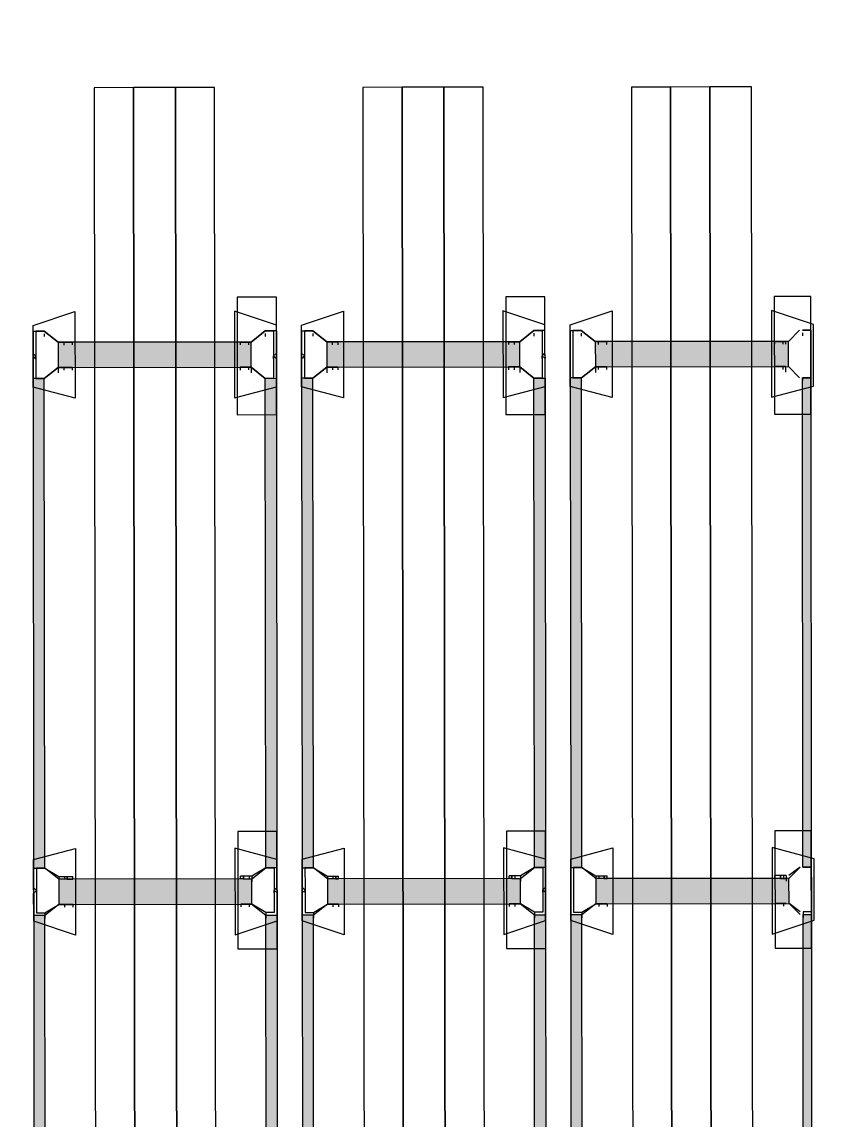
# Model space of a CAD drawing. Header units: feet. Extents: x -99009 to 3252343, y -11094690 to 9035152.
# Drawn here: x 2520094 to 2521591, y -1945439 to -1943391 of the extents above; entities that cross this region are included whole.
import ezdxf

# ---------------------------------------------------------------- set-up
doc = ezdxf.new("R2010")
doc.units = ezdxf.units.FT
doc.layers.add('1', color=1, linetype='Continuous')

# ---------------------------------------------------------------- blocks, each defined once
blk = doc.blocks.new('RM Stand 1')
at = {"transparency": 33554687}
for color, points in [(256, [(733127.3, -1126007.9), (734040.4, -1125992.3), (733127.3, -1125992.3)]), (256, [(733127.3, -1126007.9), (734040.4, -1126007.9), (734040.4, -1125992.3)]), (256, [(734129, -1126007.9), (735036.9, -1125992.3), (734129, -1125992.3)]), (256, [(734129, -1126007.9), (735036.9, -1126007.9), (735036.9, -1125992.3)]), (1, [(733106.4, -1126394), (733059.5, -1126034), (733059.5, -1126394)]), (1, [(733106.4, -1126394), (733106.4, -1126034), (733059.5, -1126034)]), (1, [(734108.2, -1126394), (734061.2, -1126034), (734061.2, -1126394)]), (1, [(734108.2, -1126394), (734108.2, -1126034), (734061.2, -1126034)]), (1, [(734108.2, -1126394), (734061.2, -1126034), (734061.2, -1126394)]), (1, [(734108.2, -1126394), (734108.2, -1126034), (734061.2, -1126034)]), (256, [(733127.3, -1126441), (734040.4, -1126420.1), (733127.3, -1126420.1)]), (256, [(733127.3, -1126441), (734040.4, -1126441), (734040.4, -1126420.1)]), (256, [(734129, -1126441), (735036.9, -1126420.1), (734129, -1126420.1)]), (256, [(734129, -1126441), (735036.9, -1126441), (735036.9, -1126420.1)]), (256, [(733127.3, -1126508.8), (734040.4, -1126487.9), (733127.3, -1126487.9)]), (256, [(733127.3, -1126508.8), (734040.4, -1126508.8), (734040.4, -1126487.9)]), (256, [(734129, -1126508.8), (735036.9, -1126487.9), (734129, -1126487.9)]), (256, [(734129, -1126508.8), (735036.9, -1126508.8), (735036.9, -1126487.9)]), (1, [(733106.4, -1126894.9), (733059.5, -1126534.9), (733059.5, -1126894.9)]), (1, [(733106.4, -1126894.9), (733106.4, -1126534.9), (733059.5, -1126534.9)]), (1, [(734108.2, -1126894.9), (734061.2, -1126534.9), (734061.2, -1126894.9)]), (1, [(734108.2, -1126894.9), (734108.2, -1126534.9), (734061.2, -1126534.9)]), (1, [(734108.2, -1126894.9), (734061.2, -1126534.9), (734061.2, -1126894.9)]), (1, [(734108.2, -1126894.9), (734108.2, -1126534.9), (734061.2, -1126534.9)]), (256, [(733127.3, -1126941.9), (734040.4, -1126921), (733127.3, -1126921)]), (256, [(733127.3, -1126941.9), (734040.4, -1126941.9), (734040.4, -1126921)]), (256, [(734129, -1126941.9), (735036.9, -1126921), (734129, -1126921)]), (256, [(734129, -1126941.9), (735036.9, -1126941.9), (735036.9, -1126921)]), (256, [(733127.3, -1127009.7), (734040.4, -1126988.8), (733127.3, -1126988.8)]), (256, [(733127.3, -1127009.7), (734040.4, -1127009.7), (734040.4, -1126988.8)]), (256, [(734129, -1127009.7), (735036.9, -1126988.8), (734129, -1126988.8)]), (256, [(734129, -1127009.7), (735036.9, -1127009.7), (735036.9, -1126988.8)]), (1, [(733106.4, -1127395.8), (733059.5, -1127035.8), (733059.5, -1127395.8)]), (1, [(733106.4, -1127395.8), (733106.4, -1127035.8), (733059.5, -1127035.8)]), (1, [(734108.2, -1127395.8), (734061.2, -1127035.8), (734061.2, -1127395.8)]), (1, [(734108.2, -1127395.8), (734108.2, -1127035.8), (734061.2, -1127035.8)]), (1, [(734108.2, -1127395.8), (734061.2, -1127035.8), (734061.2, -1127395.8)]), (1, [(734108.2, -1127395.8), (734108.2, -1127035.8), (734061.2, -1127035.8)]), (256, [(733127.3, -1127442.7), (734040.4, -1127421.9), (733127.3, -1127421.9)]), (256, [(733127.3, -1127442.7), (734040.4, -1127442.7), (734040.4, -1127421.9)]), (256, [(734129, -1127442.7), (735036.9, -1127421.9), (734129, -1127421.9)]), (256, [(734129, -1127442.7), (735036.9, -1127442.7), (735036.9, -1127421.9)])]:
    blk.add_hatch(color=color, dxfattribs=at).paths.add_polyline_path(points)
for points in [[(733028.2, -1125987.1), (733002.1, -1126065.3), (733163.8, -1126065.3), (733143, -1125987.1), (733028.2, -1125987.1)], [(734024.7, -1125987.1), (734003.8, -1126065.3), (734165.6, -1126065.3), (734139.5, -1125987.1), (734024.7, -1125987.1)], [(734024.7, -1125987.1), (734003.8, -1126065.3), (734165.6, -1126065.3), (734139.5, -1125987.1), (734024.7, -1125987.1)], [(732976, -1125992.3), (732976, -1126060.1), (733195.1, -1126060.1), (733195.1, -1125992.3), (732976, -1125992.3)], [(733127.3, -1125992.3), (734040.4, -1125992.3), (734040.4, -1126007.9), (733127.3, -1126007.9), (733127.3, -1125992.3), (733038.6, -1125992.3)], [(733038.6, -1126007.9), (733038.6, -1125992.3), (733038.6, -1126007.9)], [(733038.6, -1125992.3), (733080.4, -1125992.3), (733038.6, -1125992.3)], [(733043.8, -1126007.9), (733049, -1126007.9)], [(733080.4, -1125992.3), (733085.6, -1125992.3), (733080.4, -1125992.3)], [(733085.6, -1125992.3), (733090.8, -1125992.3), (733085.6, -1125992.3)], [(733090.8, -1125992.3), (733127.3, -1125992.3), (733090.8, -1125992.3)], [(733127.3, -1125992.3), (733127.3, -1126007.9), (733127.3, -1125992.3)], [(733127.3, -1126007.9), (733132.5, -1126007.9)], [(733972.5, -1125992.3), (733972.5, -1126060.1), (734191.7, -1126060.1), (734191.7, -1125992.3), (733972.5, -1125992.3)], [(733972.5, -1125992.3), (733972.5, -1126060.1), (734191.7, -1126060.1), (734191.7, -1125992.3), (733972.5, -1125992.3)], [(734129, -1125992.3), (735036.9, -1125992.3), (735036.9, -1126007.9), (734129, -1126007.9), (734129, -1125992.3), (734040.4, -1125992.3)], [(734040.4, -1126007.9), (734040.4, -1125992.3), (734040.4, -1126007.9)], [(734040.4, -1125992.3), (734076.9, -1125992.3), (734040.4, -1125992.3)], [(734040.4, -1125992.3), (734129, -1125992.3)], [(734040.4, -1126007.9), (734040.4, -1125992.3), (734040.4, -1126007.9)], [(734040.4, -1125992.3), (734076.9, -1125992.3), (734040.4, -1125992.3)], [(734076.9, -1125992.3), (734082.1, -1125992.3), (734076.9, -1125992.3)], [(734076.9, -1125992.3), (734082.1, -1125992.3), (734076.9, -1125992.3)], [(734082.1, -1125992.3), (734087.3, -1125992.3), (734082.1, -1125992.3)], [(734082.1, -1125992.3), (734087.3, -1125992.3), (734082.1, -1125992.3)], [(734123.8, -1125992.3), (734087.3, -1125992.3), (734129, -1125992.3)], [(734123.8, -1125992.3), (734087.3, -1125992.3), (734129, -1125992.3)], [(734123.8, -1125992.3), (734123.8, -1126007.9)], [(734123.8, -1125992.3), (734123.8, -1126007.9)], [(734123.8, -1126007.9), (734129, -1126007.9)], [(734123.8, -1126007.9), (734129, -1126007.9)], [(734129, -1126007.9), (734129, -1125992.3)], [(734129, -1126007.9), (734129, -1125992.3)], [(734129, -1126007.9), (734134.3, -1126007.9)], [(734129, -1126007.9), (734134.3, -1126007.9)], [(733059.5, -1126034), (733038.6, -1126013.2), (733059.5, -1126034)], [(733127.3, -1126013.2), (733106.4, -1126034), (733127.3, -1126013.2)], [(734061.2, -1126034), (734040.4, -1126013.2), (734056, -1126034)], [(734061.2, -1126034), (734040.4, -1126013.2), (734056, -1126034)], [(734123.8, -1126013.2), (734108.2, -1126034), (734129, -1126013.2)], [(734123.8, -1126013.2), (734108.2, -1126034), (734129, -1126013.2)], [(733106.4, -1126394), (733106.4, -1126034), (733059.5, -1126034), (733059.5, -1126394), (733106.4, -1126394)], [(733059.5, -1126044.5), (733059.5, -1126039.3), (733059.5, -1126044.5)], [(733059.5, -1126039.3), (733064.7, -1126039.3)], [(733059.5, -1126049.7), (733059.5, -1126044.5), (733059.5, -1126049.7)], [(733059.5, -1126044.5), (733064.7, -1126044.5)], [(733106.4, -1126039.3), (733111.7, -1126039.3)], [(733106.4, -1126039.3), (733106.4, -1126044.5), (733106.4, -1126039.3)], [(733106.4, -1126049.7), (733106.4, -1126044.5), (733106.4, -1126049.7)], [(733106.4, -1126044.5), (733111.7, -1126044.5)], [(733106.4, -1126044.5), (733111.7, -1126044.5)], [(733111.7, -1126039.3), (733116.9, -1126039.3)], [(734056, -1126044.5), (734061.2, -1126044.5), (734061.2, -1126039.3)], [(734056, -1126039.3), (734056, -1126044.5)], [(734056, -1126039.3), (734061.2, -1126039.3)], [(734056, -1126044.5), (734061.2, -1126044.5), (734061.2, -1126039.3)], [(734056, -1126039.3), (734056, -1126044.5)], [(734056, -1126039.3), (734061.2, -1126039.3)], [(734056, -1126049.7), (734061.2, -1126049.7), (734061.2, -1126044.5)], [(734056, -1126044.5), (734056, -1126049.7)], [(734056, -1126044.5), (734061.2, -1126044.5)], [(734056, -1126049.7), (734061.2, -1126049.7), (734061.2, -1126044.5)], [(734056, -1126044.5), (734056, -1126049.7)], [(734056, -1126044.5), (734061.2, -1126044.5)], [(734108.2, -1126394), (734108.2, -1126034), (734061.2, -1126034), (734061.2, -1126394), (734108.2, -1126394)], [(734108.2, -1126394), (734108.2, -1126034), (734061.2, -1126034), (734061.2, -1126394), (734108.2, -1126394)], [(734061.2, -1126039.3), (734066.4, -1126039.3)], [(734061.2, -1126039.3), (734066.4, -1126039.3)], [(734108.2, -1126039.3), (734108.2, -1126044.5), (734108.2, -1126039.3)], [(734108.2, -1126039.3), (734108.2, -1126044.5), (734108.2, -1126039.3)], [(734108.2, -1126049.7), (734108.2, -1126044.5), (734108.2, -1126049.7)], [(734108.2, -1126044.5), (734113.4, -1126044.5)], [(734108.2, -1126044.5), (734113.4, -1126044.5)], [(734108.2, -1126049.7), (734108.2, -1126044.5), (734108.2, -1126049.7)], [(734108.2, -1126044.5), (734113.4, -1126044.5)], [(734108.2, -1126044.5), (734113.4, -1126044.5)], [(733059.5, -1126049.7), (733059.5, -1126060.1), (733059.5, -1126049.7)], [(733059.5, -1126060.1), (733064.7, -1126060.1)], [(733106.4, -1126049.7), (733106.4, -1126060.1), (733106.4, -1126049.7)], [(733106.4, -1126060.1), (733111.7, -1126060.1)], [(734061.2, -1126049.7), (734056, -1126049.7), (734056, -1126060.1)], [(734061.2, -1126049.7), (734061.2, -1126060.1), (734056, -1126060.1)], [(734061.2, -1126049.7), (734056, -1126049.7), (734056, -1126060.1)], [(734061.2, -1126049.7), (734061.2, -1126060.1), (734056, -1126060.1)], [(734108.2, -1126049.7), (734108.2, -1126060.1), (734108.2, -1126049.7)], [(734108.2, -1126049.7), (734108.2, -1126060.1), (734108.2, -1126049.7)], [(734108.2, -1126060.1), (734113.4, -1126060.1)], [(734108.2, -1126060.1), (734113.4, -1126060.1)], [(732584.7, -1126180.1), (738584.7, -1126180.1), (738584.7, -1126101.9), (732584.7, -1126101.9), (732584.7, -1126180.1)], [(732584.7, -1126253.2), (738584.7, -1126253.2), (738584.7, -1126180.1), (732584.7, -1126180.1), (732584.7, -1126253.2)], [(732584.7, -1126326.2), (738584.7, -1126326.2), (738584.7, -1126253.2), (732584.7, -1126253.2), (732584.7, -1126326.2)], [(733028.2, -1126441), (733002.1, -1126362.7), (733163.8, -1126362.7), (733143, -1126441), (733028.2, -1126441)], [(733059.5, -1126378.4), (733059.5, -1126373.2), (733059.5, -1126378.4)], [(733059.5, -1126373.2), (733064.7, -1126373.2)], [(733106.4, -1126378.4), (733106.4, -1126373.2), (733106.4, -1126378.4)], [(733106.4, -1126373.2), (733111.7, -1126373.2)], [(734024.7, -1126441), (734003.8, -1126362.7), (734165.6, -1126362.7), (734139.5, -1126441), (734024.7, -1126441)], [(734024.7, -1126441), (734003.8, -1126362.7), (734165.6, -1126362.7), (734139.5, -1126441), (734024.7, -1126441)], [(734061.2, -1126378.4), (734056, -1126378.4), (734056, -1126373.2)], [(734061.2, -1126378.4), (734061.2, -1126373.2), (734056, -1126373.2)], [(734061.2, -1126378.4), (734056, -1126378.4), (734056, -1126373.2)], [(734061.2, -1126378.4), (734061.2, -1126373.2), (734056, -1126373.2)], [(734108.2, -1126378.4), (734108.2, -1126373.2), (734108.2, -1126378.4)], [(734108.2, -1126373.2), (734113.4, -1126373.2)], [(734108.2, -1126378.4), (734108.2, -1126373.2), (734108.2, -1126378.4)], [(734108.2, -1126373.2), (734113.4, -1126373.2)], [(733059.5, -1126394), (733038.6, -1126420.1), (733059.5, -1126394)], [(733059.5, -1126378.4), (733059.5, -1126383.6), (733059.5, -1126388.8), (733059.5, -1126383.6), (733059.5, -1126378.4)], [(733059.5, -1126388.8), (733064.7, -1126388.8)], [(733059.5, -1126388.8), (733059.5, -1126394), (733059.5, -1126388.8)], [(733106.4, -1126378.4), (733106.4, -1126383.6), (733106.4, -1126388.8), (733106.4, -1126383.6), (733106.4, -1126378.4)], [(733106.4, -1126388.8), (733111.7, -1126388.8)], [(733106.4, -1126394), (733106.4, -1126388.8), (733106.4, -1126394)], [(733106.4, -1126388.8), (733111.7, -1126388.8)], [(733127.3, -1126420.1), (733106.4, -1126394), (733127.3, -1126420.1)], [(733106.4, -1126394), (733111.7, -1126394)], [(733111.7, -1126394), (733116.9, -1126394)], [(734061.2, -1126394), (734040.4, -1126420.1), (734056, -1126394)], [(734061.2, -1126394), (734040.4, -1126420.1), (734056, -1126394)], [(734056, -1126378.4), (734061.2, -1126378.4), (734061.2, -1126383.6), (734061.2, -1126388.8)], [(734056, -1126388.8), (734056, -1126383.6), (734056, -1126378.4)], [(734056, -1126378.4), (734061.2, -1126378.4), (734061.2, -1126383.6), (734061.2, -1126388.8)], [(734056, -1126388.8), (734056, -1126383.6), (734056, -1126378.4)], [(734056, -1126388.8), (734061.2, -1126388.8)], [(734056, -1126388.8), (734061.2, -1126388.8), (734061.2, -1126394)], [(734056, -1126394), (734056, -1126388.8)], [(734056, -1126388.8), (734061.2, -1126388.8)], [(734056, -1126388.8), (734061.2, -1126388.8), (734061.2, -1126394)], [(734056, -1126394), (734056, -1126388.8)], [(734056, -1126394), (734061.2, -1126394)], [(734056, -1126394), (734061.2, -1126394)], [(734061.2, -1126394), (734066.4, -1126394)], [(734061.2, -1126394), (734066.4, -1126394)], [(734108.2, -1126378.4), (734108.2, -1126383.6), (734108.2, -1126388.8), (734108.2, -1126383.6), (734108.2, -1126378.4)], [(734108.2, -1126378.4), (734108.2, -1126383.6), (734108.2, -1126388.8), (734108.2, -1126383.6), (734108.2, -1126378.4)], [(734108.2, -1126388.8), (734113.4, -1126388.8)], [(734108.2, -1126394), (734108.2, -1126388.8), (734108.2, -1126394)], [(734108.2, -1126388.8), (734113.4, -1126388.8)], [(734108.2, -1126388.8), (734113.4, -1126388.8)], [(734108.2, -1126394), (734108.2, -1126388.8), (734108.2, -1126394)], [(734108.2, -1126388.8), (734113.4, -1126388.8)], [(734123.8, -1126420.1), (734108.2, -1126394), (734129, -1126420.1)], [(734123.8, -1126420.1), (734108.2, -1126394), (734129, -1126420.1)], [(733038.6, -1126420.1), (733038.6, -1126435.8)], [(733038.6, -1126441), (733038.6, -1126420.1)], [(733038.6, -1126435.8), (733080.4, -1126435.8)], [(733043.8, -1126420.1), (733049, -1126420.1)], [(733080.4, -1126435.8), (733085.6, -1126435.8)], [(733085.6, -1126435.8), (733090.8, -1126435.8)], [(733090.8, -1126435.8), (733127.3, -1126435.8)], [(733127.3, -1126441), (734040.4, -1126441), (734040.4, -1126420.1), (733127.3, -1126420.1), (733127.3, -1126441)], [(733127.3, -1126435.8), (733127.3, -1126420.1), (733127.3, -1126441)], [(734040.4, -1126420.1), (734040.4, -1126435.8)], [(734040.4, -1126441), (734040.4, -1126420.1)], [(734040.4, -1126420.1), (734040.4, -1126435.8)], [(734040.4, -1126441), (734040.4, -1126420.1)], [(734040.4, -1126435.8), (734076.9, -1126435.8)], [(734040.4, -1126435.8), (734076.9, -1126435.8)], [(734076.9, -1126435.8), (734082.1, -1126435.8)], [(734076.9, -1126435.8), (734082.1, -1126435.8)], [(734082.1, -1126435.8), (734087.3, -1126435.8)], [(734082.1, -1126435.8), (734087.3, -1126435.8)], [(734087.3, -1126435.8), (734123.8, -1126435.8)], [(734087.3, -1126435.8), (734123.8, -1126435.8)], [(734123.8, -1126435.8), (734123.8, -1126420.1)], [(734123.8, -1126420.1), (734129, -1126420.1)], [(734123.8, -1126435.8), (734123.8, -1126420.1)], [(734123.8, -1126420.1), (734129, -1126420.1)], [(734129, -1126441), (735036.9, -1126441), (735036.9, -1126420.1), (734129, -1126420.1), (734129, -1126441)], [(734129, -1126420.1), (734129, -1126441)], [(734129, -1126420.1), (734134.3, -1126420.1)], [(734129, -1126420.1), (734129, -1126441)], [(734129, -1126420.1), (734134.3, -1126420.1)], [(733038.6, -1126441), (733127.3, -1126441)], [(733080.4, -1126441), (733038.6, -1126441)], [(733080.4, -1126441), (733085.6, -1126441)], [(733090.8, -1126441), (733085.6, -1126441)], [(733127.3, -1126441), (733090.8, -1126441)], [(734040.4, -1126441), (734129, -1126441)], [(734076.9, -1126441), (734040.4, -1126441)], [(734040.4, -1126441), (734129, -1126441)], [(734076.9, -1126441), (734040.4, -1126441)], [(734076.9, -1126441), (734082.1, -1126441)], [(734076.9, -1126441), (734082.1, -1126441)], [(734087.3, -1126441), (734082.1, -1126441)], [(734087.3, -1126441), (734082.1, -1126441)], [(734129, -1126441), (734087.3, -1126441)], [(734129, -1126441), (734087.3, -1126441)], [(732976, -1126487.9), (732976, -1126561), (733195.1, -1126561), (733195.1, -1126487.9), (732976, -1126487.9)], [(733028.2, -1126487.9), (733002.1, -1126566.2), (733163.8, -1126566.2), (733143, -1126487.9), (733028.2, -1126487.9)], [(733127.3, -1126487.9), (734040.4, -1126487.9), (734040.4, -1126508.8), (733127.3, -1126508.8), (733127.3, -1126487.9), (733038.6, -1126487.9)], [(733038.6, -1126487.9), (733038.6, -1126508.8)], [(733080.4, -1126487.9), (733038.6, -1126487.9)], [(733038.6, -1126508.8), (733038.6, -1126493.2)], [(733038.6, -1126493.2), (733080.4, -1126493.2)], [(733080.4, -1126493.2), (733085.6, -1126493.2), (733080.4, -1126487.9)], [(733085.6, -1126487.9), (733090.8, -1126487.9)], [(733090.8, -1126493.2), (733085.6, -1126493.2), (733090.8, -1126487.9)], [(733085.6, -1126493.2), (733090.8, -1126493.2)], [(733127.3, -1126487.9), (733090.8, -1126487.9)], [(733090.8, -1126493.2), (733127.3, -1126493.2)], [(733127.3, -1126493.2), (733127.3, -1126508.8), (733127.3, -1126487.9)], [(733972.5, -1126487.9), (733972.5, -1126561), (734191.7, -1126561), (734191.7, -1126487.9), (733972.5, -1126487.9)], [(733972.5, -1126487.9), (733972.5, -1126561), (734191.7, -1126561), (734191.7, -1126487.9), (733972.5, -1126487.9)], [(734024.7, -1126487.9), (734003.8, -1126566.2), (734165.6, -1126566.2), (734139.5, -1126487.9), (734024.7, -1126487.9)], [(734024.7, -1126487.9), (734003.8, -1126566.2), (734165.6, -1126566.2), (734139.5, -1126487.9), (734024.7, -1126487.9)], [(734129, -1126487.9), (735036.9, -1126487.9), (735036.9, -1126508.8), (734129, -1126508.8), (734129, -1126487.9), (734040.4, -1126487.9)], [(734040.4, -1126487.9), (734040.4, -1126508.8)], [(734076.9, -1126487.9), (734040.4, -1126487.9)], [(734040.4, -1126487.9), (734129, -1126487.9)], [(734040.4, -1126487.9), (734040.4, -1126508.8)], [(734076.9, -1126487.9), (734040.4, -1126487.9)], [(734040.4, -1126508.8), (734040.4, -1126493.2)], [(734040.4, -1126493.2), (734076.9, -1126493.2)], [(734040.4, -1126508.8), (734040.4, -1126493.2)], [(734040.4, -1126493.2), (734076.9, -1126493.2)], [(734076.9, -1126493.2), (734082.1, -1126493.2), (734076.9, -1126487.9)], [(734076.9, -1126493.2), (734082.1, -1126493.2), (734076.9, -1126487.9)], [(734082.1, -1126487.9), (734087.3, -1126487.9)], [(734087.3, -1126493.2), (734082.1, -1126493.2), (734087.3, -1126487.9)], [(734082.1, -1126487.9), (734087.3, -1126487.9)], [(734087.3, -1126493.2), (734082.1, -1126493.2), (734087.3, -1126487.9)], [(734082.1, -1126493.2), (734087.3, -1126493.2)], [(734082.1, -1126493.2), (734087.3, -1126493.2)], [(734129, -1126487.9), (734087.3, -1126487.9)], [(734129, -1126487.9), (734087.3, -1126487.9)], [(734087.3, -1126493.2), (734123.8, -1126493.2)], [(734087.3, -1126493.2), (734123.8, -1126493.2)], [(734123.8, -1126493.2), (734123.8, -1126508.8)], [(734123.8, -1126493.2), (734123.8, -1126508.8)], [(734129, -1126508.8), (734129, -1126487.9)], [(734129, -1126508.8), (734129, -1126487.9)], [(733059.5, -1126534.9), (733038.6, -1126508.8), (733059.5, -1126534.9)], [(733043.8, -1126508.8), (733049, -1126508.8)], [(733127.3, -1126508.8), (733106.4, -1126534.9), (733127.3, -1126508.8)], [(734061.2, -1126534.9), (734040.4, -1126508.8), (734056, -1126534.9)], [(734061.2, -1126534.9), (734040.4, -1126508.8), (734056, -1126534.9)], [(734123.8, -1126508.8), (734108.2, -1126534.9), (734129, -1126508.8)], [(734123.8, -1126508.8), (734108.2, -1126534.9), (734129, -1126508.8)], [(734123.8, -1126508.8), (734129, -1126508.8)], [(734123.8, -1126508.8), (734129, -1126508.8)], [(734129, -1126508.8), (734134.3, -1126508.8)], [(734129, -1126508.8), (734134.3, -1126508.8)], [(733059.5, -1126545.3), (733059.5, -1126534.9), (733059.5, -1126545.3)], [(733106.4, -1126894.9), (733106.4, -1126534.9), (733059.5, -1126534.9), (733059.5, -1126894.9), (733106.4, -1126894.9)], [(733106.4, -1126534.9), (733111.7, -1126534.9)], [(733106.4, -1126534.9), (733106.4, -1126545.3), (733106.4, -1126534.9)], [(733111.7, -1126534.9), (733116.9, -1126534.9)], [(734056, -1126545.3), (734061.2, -1126545.3), (734061.2, -1126534.9)], [(734056, -1126534.9), (734056, -1126545.3)], [(734056, -1126534.9), (734061.2, -1126534.9)], [(734056, -1126545.3), (734061.2, -1126545.3), (734061.2, -1126534.9)], [(734056, -1126534.9), (734056, -1126545.3)], [(734056, -1126534.9), (734061.2, -1126534.9)], [(734061.2, -1126534.9), (734066.4, -1126534.9)], [(734108.2, -1126894.9), (734108.2, -1126534.9), (734061.2, -1126534.9), (734061.2, -1126894.9), (734108.2, -1126894.9)], [(734061.2, -1126534.9), (734066.4, -1126534.9)], [(734108.2, -1126894.9), (734108.2, -1126534.9), (734061.2, -1126534.9), (734061.2, -1126894.9), (734108.2, -1126894.9)], [(734108.2, -1126534.9), (734108.2, -1126545.3), (734108.2, -1126534.9)], [(734108.2, -1126534.9), (734108.2, -1126545.3), (734108.2, -1126534.9)], [(733059.5, -1126550.6), (733059.5, -1126545.3), (733059.5, -1126550.6)], [(733059.5, -1126545.3), (733064.7, -1126545.3)], [(733059.5, -1126550.6), (733059.5, -1126555.8), (733059.5, -1126550.6)], [(733059.5, -1126555.8), (733064.7, -1126555.8)], [(733106.4, -1126550.6), (733106.4, -1126545.3), (733106.4, -1126550.6)], [(733106.4, -1126545.3), (733111.7, -1126545.3)], [(733106.4, -1126545.3), (733111.7, -1126545.3)], [(733106.4, -1126550.6), (733106.4, -1126555.8), (733106.4, -1126550.6)], [(733106.4, -1126555.8), (733111.7, -1126555.8)], [(734056, -1126550.6), (734061.2, -1126550.6), (734061.2, -1126545.3)], [(734056, -1126545.3), (734056, -1126550.6)], [(734056, -1126545.3), (734061.2, -1126545.3)], [(734056, -1126550.6), (734061.2, -1126550.6), (734061.2, -1126545.3)], [(734056, -1126545.3), (734056, -1126550.6)], [(734056, -1126545.3), (734061.2, -1126545.3)], [(734061.2, -1126550.6), (734056, -1126550.6), (734056, -1126555.8)], [(734061.2, -1126550.6), (734061.2, -1126555.8), (734056, -1126555.8)], [(734061.2, -1126550.6), (734056, -1126550.6), (734056, -1126555.8)], [(734061.2, -1126550.6), (734061.2, -1126555.8), (734056, -1126555.8)], [(734108.2, -1126550.6), (734108.2, -1126545.3), (734108.2, -1126550.6)], [(734108.2, -1126545.3), (734113.4, -1126545.3)], [(734108.2, -1126545.3), (734113.4, -1126545.3)], [(734108.2, -1126550.6), (734108.2, -1126545.3), (734108.2, -1126550.6)], [(734108.2, -1126545.3), (734113.4, -1126545.3)], [(734108.2, -1126545.3), (734113.4, -1126545.3)], [(734108.2, -1126550.6), (734108.2, -1126555.8), (734108.2, -1126550.6)], [(734108.2, -1126550.6), (734108.2, -1126555.8), (734108.2, -1126550.6)], [(734108.2, -1126555.8), (734113.4, -1126555.8)], [(734108.2, -1126555.8), (734113.4, -1126555.8)], [(732584.7, -1126675.8), (738584.7, -1126675.8), (738584.7, -1126602.7), (732584.7, -1126602.7), (732584.7, -1126675.8)], [(732584.7, -1126754), (738584.7, -1126754), (738584.7, -1126675.8), (732584.7, -1126675.8), (732584.7, -1126754)], [(732584.7, -1126827.1), (738584.7, -1126827.1), (738584.7, -1126754), (732584.7, -1126754), (732584.7, -1126827.1)], [(733028.2, -1126941.9), (733002.1, -1126863.6), (733163.8, -1126863.6), (733143, -1126941.9), (733028.2, -1126941.9)], [(734024.7, -1126941.9), (734003.8, -1126863.6), (734165.6, -1126863.6), (734139.5, -1126941.9), (734024.7, -1126941.9)], [(734024.7, -1126941.9), (734003.8, -1126863.6), (734165.6, -1126863.6), (734139.5, -1126941.9), (734024.7, -1126941.9)], [(733059.5, -1126879.2), (733059.5, -1126874), (733059.5, -1126879.2)], [(733059.5, -1126874), (733064.7, -1126874)], [(733059.5, -1126879.2), (733059.5, -1126884.5), (733059.5, -1126879.2)], [(733059.5, -1126884.5), (733064.7, -1126884.5)], [(733059.5, -1126884.5), (733059.5, -1126894.9), (733059.5, -1126884.5)], [(733106.4, -1126879.2), (733106.4, -1126874), (733106.4, -1126879.2)], [(733106.4, -1126874), (733111.7, -1126874)], [(733106.4, -1126879.2), (733106.4, -1126884.5), (733106.4, -1126879.2)], [(733106.4, -1126884.5), (733111.7, -1126884.5)], [(733106.4, -1126894.9), (733106.4, -1126884.5), (733106.4, -1126894.9)], [(733106.4, -1126884.5), (733111.7, -1126884.5)], [(734061.2, -1126879.2), (734056, -1126879.2), (734056, -1126874)], [(734061.2, -1126879.2), (734061.2, -1126874), (734056, -1126874)], [(734061.2, -1126879.2), (734056, -1126879.2), (734056, -1126874)], [(734061.2, -1126879.2), (734061.2, -1126874), (734056, -1126874)], [(734056, -1126879.2), (734061.2, -1126879.2), (734061.2, -1126884.5)], [(734056, -1126884.5), (734056, -1126879.2)], [(734056, -1126879.2), (734061.2, -1126879.2), (734061.2, -1126884.5)], [(734056, -1126884.5), (734056, -1126879.2)], [(734056, -1126884.5), (734061.2, -1126884.5)], [(734056, -1126884.5), (734061.2, -1126884.5), (734061.2, -1126894.9)], [(734056, -1126894.9), (734056, -1126884.5)], [(734056, -1126884.5), (734061.2, -1126884.5)], [(734056, -1126884.5), (734061.2, -1126884.5), (734061.2, -1126894.9)], [(734056, -1126894.9), (734056, -1126884.5)], [(734108.2, -1126879.2), (734108.2, -1126874), (734108.2, -1126879.2)], [(734108.2, -1126874), (734113.4, -1126874)], [(734108.2, -1126879.2), (734108.2, -1126874), (734108.2, -1126879.2)], [(734108.2, -1126874), (734113.4, -1126874)], [(734108.2, -1126879.2), (734108.2, -1126884.5), (734108.2, -1126879.2)], [(734108.2, -1126879.2), (734108.2, -1126884.5), (734108.2, -1126879.2)], [(734108.2, -1126884.5), (734113.4, -1126884.5)], [(734108.2, -1126894.9), (734108.2, -1126884.5), (734108.2, -1126894.9)], [(734108.2, -1126884.5), (734113.4, -1126884.5)], [(734108.2, -1126884.5), (734113.4, -1126884.5)], [(734108.2, -1126894.9), (734108.2, -1126884.5), (734108.2, -1126894.9)], [(734108.2, -1126884.5), (734113.4, -1126884.5)], [(733059.5, -1126894.9), (733038.6, -1126921), (733059.5, -1126894.9)], [(733127.3, -1126921), (733106.4, -1126894.9), (733127.3, -1126921)], [(733106.4, -1126894.9), (733111.7, -1126894.9)], [(733111.7, -1126894.9), (733116.9, -1126894.9)], [(734061.2, -1126894.9), (734040.4, -1126921), (734056, -1126894.9)], [(734061.2, -1126894.9), (734040.4, -1126921), (734056, -1126894.9)], [(734056, -1126894.9), (734061.2, -1126894.9)], [(734056, -1126894.9), (734061.2, -1126894.9)], [(734061.2, -1126894.9), (734066.4, -1126894.9)], [(734061.2, -1126894.9), (734066.4, -1126894.9)], [(734123.8, -1126921), (734108.2, -1126894.9), (734129, -1126921)], [(734123.8, -1126921), (734108.2, -1126894.9), (734129, -1126921)], [(733038.6, -1126921), (733038.6, -1126936.6)], [(733038.6, -1126941.9), (733038.6, -1126921)], [(733043.8, -1126921), (733049, -1126921)], [(733127.3, -1126941.9), (734040.4, -1126941.9), (734040.4, -1126921), (733127.3, -1126921), (733127.3, -1126941.9)], [(733127.3, -1126936.6), (733127.3, -1126921), (733127.3, -1126941.9)], [(734040.4, -1126921), (734040.4, -1126936.6)], [(734040.4, -1126941.9), (734040.4, -1126921)], [(734040.4, -1126921), (734040.4, -1126936.6)], [(734040.4, -1126941.9), (734040.4, -1126921)], [(734123.8, -1126936.6), (734123.8, -1126921)], [(734123.8, -1126921), (734129, -1126921)], [(734123.8, -1126936.6), (734123.8, -1126921)], [(734123.8, -1126921), (734129, -1126921)], [(734129, -1126941.9), (735036.9, -1126941.9), (735036.9, -1126921), (734129, -1126921), (734129, -1126941.9)], [(734129, -1126921), (734129, -1126941.9)], [(734129, -1126921), (734134.3, -1126921)], [(734129, -1126921), (734129, -1126941.9)], [(734129, -1126921), (734134.3, -1126921)], [(733038.6, -1126936.6), (733080.4, -1126936.6)], [(733038.6, -1126941.9), (733127.3, -1126941.9)], [(733080.4, -1126941.9), (733038.6, -1126941.9)], [(733080.4, -1126936.6), (733085.6, -1126936.6), (733080.4, -1126941.9)], [(733085.6, -1126936.6), (733090.8, -1126936.6)], [(733090.8, -1126936.6), (733085.6, -1126936.6), (733090.8, -1126941.9)], [(733085.6, -1126941.9), (733090.8, -1126941.9)], [(733090.8, -1126936.6), (733127.3, -1126936.6)], [(733127.3, -1126941.9), (733090.8, -1126941.9)], [(734040.4, -1126936.6), (734076.9, -1126936.6)], [(734040.4, -1126936.6), (734076.9, -1126936.6)], [(734040.4, -1126941.9), (734129, -1126941.9)], [(734076.9, -1126941.9), (734040.4, -1126941.9)], [(734040.4, -1126941.9), (734129, -1126941.9)], [(734076.9, -1126941.9), (734040.4, -1126941.9)], [(734076.9, -1126936.6), (734082.1, -1126936.6), (734076.9, -1126941.9)], [(734076.9, -1126936.6), (734082.1, -1126936.6), (734076.9, -1126941.9)], [(734082.1, -1126936.6), (734087.3, -1126936.6)], [(734087.3, -1126936.6), (734082.1, -1126936.6), (734087.3, -1126941.9)], [(734082.1, -1126936.6), (734087.3, -1126936.6)], [(734087.3, -1126936.6), (734082.1, -1126936.6), (734087.3, -1126941.9)], [(734082.1, -1126941.9), (734087.3, -1126941.9)], [(734082.1, -1126941.9), (734087.3, -1126941.9)], [(734087.3, -1126936.6), (734123.8, -1126936.6)], [(734087.3, -1126936.6), (734123.8, -1126936.6)], [(734129, -1126941.9), (734087.3, -1126941.9)], [(734129, -1126941.9), (734087.3, -1126941.9)], [(732976, -1126988.8), (732976, -1127061.9), (733195.1, -1127061.9), (733195.1, -1126988.8), (732976, -1126988.8)], [(733028.2, -1126988.8), (733002.1, -1127067.1), (733163.8, -1127067.1), (733143, -1126988.8), (733028.2, -1126988.8)], [(733038.6, -1126988.8), (733127.3, -1126988.8)], [(733038.6, -1126988.8), (733038.6, -1127009.7)], [(733080.4, -1126988.8), (733038.6, -1126988.8)], [(733080.4, -1126994), (733085.6, -1126994), (733080.4, -1126988.8)], [(733085.6, -1126988.8), (733090.8, -1126988.8)], [(733090.8, -1126994), (733085.6, -1126994), (733090.8, -1126988.8)], [(733127.3, -1126988.8), (733090.8, -1126988.8)], [(733127.3, -1126988.8), (734040.4, -1126988.8), (734040.4, -1127009.7), (733127.3, -1127009.7), (733127.3, -1126988.8)], [(733127.3, -1126994), (733127.3, -1127009.7), (733127.3, -1126988.8)], [(733972.5, -1126988.8), (733972.5, -1127061.9), (734191.7, -1127061.9), (734191.7, -1126988.8), (733972.5, -1126988.8)], [(733972.5, -1126988.8), (733972.5, -1127061.9), (734191.7, -1127061.9), (734191.7, -1126988.8), (733972.5, -1126988.8)], [(734024.7, -1126988.8), (734003.8, -1127067.1), (734165.6, -1127067.1), (734139.5, -1126988.8), (734024.7, -1126988.8)], [(734024.7, -1126988.8), (734003.8, -1127067.1), (734165.6, -1127067.1), (734139.5, -1126988.8), (734024.7, -1126988.8)], [(734040.4, -1126988.8), (734129, -1126988.8)], [(734040.4, -1126988.8), (734040.4, -1127009.7)], [(734076.9, -1126988.8), (734040.4, -1126988.8)], [(734040.4, -1126988.8), (734129, -1126988.8)], [(734040.4, -1126988.8), (734040.4, -1127009.7)], [(734076.9, -1126988.8), (734040.4, -1126988.8)], [(734076.9, -1126994), (734082.1, -1126994), (734076.9, -1126988.8)], [(734076.9, -1126994), (734082.1, -1126994), (734076.9, -1126988.8)], [(734082.1, -1126988.8), (734087.3, -1126988.8)], [(734087.3, -1126994), (734082.1, -1126994), (734087.3, -1126988.8)], [(734082.1, -1126988.8), (734087.3, -1126988.8)], [(734087.3, -1126994), (734082.1, -1126994), (734087.3, -1126988.8)], [(734129, -1126988.8), (734087.3, -1126988.8)], [(734129, -1126988.8), (734087.3, -1126988.8)], [(734129, -1126988.8), (735036.9, -1126988.8), (735036.9, -1127009.7), (734129, -1127009.7), (734129, -1126988.8)], [(734129, -1127009.7), (734129, -1126988.8)], [(734129, -1127009.7), (734129, -1126988.8)], [(733038.6, -1127009.7), (733038.6, -1126994)], [(733038.6, -1126994), (733080.4, -1126994)], [(733059.5, -1127035.8), (733038.6, -1127009.7), (733059.5, -1127035.8)], [(733043.8, -1127009.7), (733049, -1127009.7)], [(733085.6, -1126994), (733090.8, -1126994)], [(733090.8, -1126994), (733127.3, -1126994)], [(733127.3, -1127009.7), (733106.4, -1127035.8), (733127.3, -1127009.7)], [(734040.4, -1127009.7), (734040.4, -1126994)], [(734040.4, -1126994), (734076.9, -1126994)], [(734040.4, -1127009.7), (734040.4, -1126994)], [(734040.4, -1126994), (734076.9, -1126994)], [(734061.2, -1127035.8), (734040.4, -1127009.7), (734056, -1127035.8)], [(734061.2, -1127035.8), (734040.4, -1127009.7), (734056, -1127035.8)], [(734082.1, -1126994), (734087.3, -1126994)], [(734082.1, -1126994), (734087.3, -1126994)], [(734087.3, -1126994), (734123.8, -1126994)], [(734087.3, -1126994), (734123.8, -1126994)], [(734123.8, -1127009.7), (734108.2, -1127035.8), (734129, -1127009.7)], [(734123.8, -1127009.7), (734108.2, -1127035.8), (734129, -1127009.7)], [(734123.8, -1126994), (734123.8, -1127009.7)], [(734123.8, -1126994), (734123.8, -1127009.7)], [(734123.8, -1127009.7), (734129, -1127009.7)], [(734123.8, -1127009.7), (734129, -1127009.7)], [(734129, -1127009.7), (734134.3, -1127009.7)], [(734129, -1127009.7), (734134.3, -1127009.7)], [(733059.5, -1127041), (733059.5, -1127035.8), (733059.5, -1127041)], [(733106.4, -1127395.8), (733106.4, -1127035.8), (733059.5, -1127035.8), (733059.5, -1127395.8), (733106.4, -1127395.8)], [(733059.5, -1127051.4), (733059.5, -1127046.2), (733059.5, -1127041), (733059.5, -1127046.2), (733059.5, -1127051.4)], [(733059.5, -1127041), (733064.7, -1127041)], [(733059.5, -1127051.4), (733059.5, -1127056.6), (733059.5, -1127051.4)], [(733106.4, -1127035.8), (733111.7, -1127035.8)], [(733106.4, -1127035.8), (733106.4, -1127041), (733106.4, -1127035.8)], [(733106.4, -1127051.4), (733106.4, -1127046.2), (733106.4, -1127041), (733106.4, -1127046.2), (733106.4, -1127051.4)], [(733106.4, -1127041), (733111.7, -1127041)], [(733106.4, -1127041), (733111.7, -1127041)], [(733106.4, -1127051.4), (733106.4, -1127056.6), (733106.4, -1127051.4)], [(733111.7, -1127035.8), (733116.9, -1127035.8)], [(734056, -1127041), (734061.2, -1127041), (734061.2, -1127035.8)], [(734056, -1127035.8), (734056, -1127041)], [(734056, -1127035.8), (734061.2, -1127035.8)], [(734056, -1127041), (734061.2, -1127041), (734061.2, -1127035.8)], [(734056, -1127035.8), (734056, -1127041)], [(734056, -1127035.8), (734061.2, -1127035.8)], [(734056, -1127051.4), (734061.2, -1127051.4), (734061.2, -1127046.2), (734061.2, -1127041)], [(734056, -1127041), (734056, -1127046.2), (734056, -1127051.4)], [(734056, -1127041), (734061.2, -1127041)], [(734056, -1127051.4), (734061.2, -1127051.4), (734061.2, -1127046.2), (734061.2, -1127041)], [(734056, -1127041), (734056, -1127046.2), (734056, -1127051.4)], [(734056, -1127041), (734061.2, -1127041)], [(734061.2, -1127051.4), (734056, -1127051.4), (734056, -1127056.6)], [(734061.2, -1127051.4), (734061.2, -1127056.6), (734056, -1127056.6)], [(734061.2, -1127051.4), (734056, -1127051.4), (734056, -1127056.6)], [(734061.2, -1127051.4), (734061.2, -1127056.6), (734056, -1127056.6)], [(734061.2, -1127035.8), (734066.4, -1127035.8)], [(734108.2, -1127395.8), (734108.2, -1127035.8), (734061.2, -1127035.8), (734061.2, -1127395.8), (734108.2, -1127395.8)], [(734061.2, -1127035.8), (734066.4, -1127035.8)], [(734108.2, -1127395.8), (734108.2, -1127035.8), (734061.2, -1127035.8), (734061.2, -1127395.8), (734108.2, -1127395.8)], [(734108.2, -1127035.8), (734108.2, -1127041), (734108.2, -1127035.8)], [(734108.2, -1127035.8), (734108.2, -1127041), (734108.2, -1127035.8)], [(734108.2, -1127051.4), (734108.2, -1127046.2), (734108.2, -1127041), (734108.2, -1127046.2), (734108.2, -1127051.4)], [(734108.2, -1127041), (734113.4, -1127041)], [(734108.2, -1127041), (734113.4, -1127041)], [(734108.2, -1127051.4), (734108.2, -1127046.2), (734108.2, -1127041), (734108.2, -1127046.2), (734108.2, -1127051.4)], [(734108.2, -1127041), (734113.4, -1127041)], [(734108.2, -1127041), (734113.4, -1127041)], [(734108.2, -1127051.4), (734108.2, -1127056.6), (734108.2, -1127051.4)], [(734108.2, -1127051.4), (734108.2, -1127056.6), (734108.2, -1127051.4)], [(733059.5, -1127056.6), (733064.7, -1127056.6)], [(733106.4, -1127056.6), (733111.7, -1127056.6)], [(734108.2, -1127056.6), (734113.4, -1127056.6)], [(734108.2, -1127056.6), (734113.4, -1127056.6)], [(732584.7, -1127176.6), (738584.7, -1127176.6), (738584.7, -1127103.6), (732584.7, -1127103.6), (732584.7, -1127176.6)], [(732584.7, -1127254.9), (738584.7, -1127254.9), (738584.7, -1127176.6), (732584.7, -1127176.6), (732584.7, -1127254.9)], [(732584.7, -1127327.9), (738584.7, -1127327.9), (738584.7, -1127254.9), (732584.7, -1127254.9), (732584.7, -1127327.9)], [(733028.2, -1127442.7), (733002.1, -1127364.5), (733163.8, -1127364.5), (733143, -1127442.7), (733028.2, -1127442.7)], [(733059.5, -1127380.1), (733059.5, -1127369.7), (733059.5, -1127380.1)], [(733059.5, -1127369.7), (733064.7, -1127369.7)], [(733059.5, -1127380.1), (733059.5, -1127385.3), (733059.5, -1127380.1)], [(733106.4, -1127380.1), (733106.4, -1127369.7), (733106.4, -1127380.1)], [(733106.4, -1127369.7), (733111.7, -1127369.7)], [(733106.4, -1127380.1), (733106.4, -1127385.3), (733106.4, -1127380.1)], [(734024.7, -1127442.7), (734003.8, -1127364.5), (734165.6, -1127364.5), (734139.5, -1127442.7), (734024.7, -1127442.7)], [(734024.7, -1127442.7), (734003.8, -1127364.5), (734165.6, -1127364.5), (734139.5, -1127442.7), (734024.7, -1127442.7)], [(734061.2, -1127380.1), (734056, -1127380.1), (734056, -1127369.7)], [(734061.2, -1127380.1), (734061.2, -1127369.7), (734056, -1127369.7)], [(734061.2, -1127380.1), (734056, -1127380.1), (734056, -1127369.7)], [(734061.2, -1127380.1), (734061.2, -1127369.7), (734056, -1127369.7)], [(734056, -1127380.1), (734061.2, -1127380.1), (734061.2, -1127385.3)], [(734056, -1127385.3), (734056, -1127380.1)], [(734056, -1127380.1), (734061.2, -1127380.1), (734061.2, -1127385.3)], [(734056, -1127385.3), (734056, -1127380.1)], [(734108.2, -1127380.1), (734108.2, -1127369.7), (734108.2, -1127380.1)], [(734108.2, -1127369.7), (734113.4, -1127369.7)], [(734108.2, -1127380.1), (734108.2, -1127369.7), (734108.2, -1127380.1)], [(734108.2, -1127369.7), (734113.4, -1127369.7)], [(734108.2, -1127380.1), (734108.2, -1127385.3), (734108.2, -1127380.1)], [(734108.2, -1127380.1), (734108.2, -1127385.3), (734108.2, -1127380.1)], [(733059.5, -1127395.8), (733038.6, -1127421.9), (733059.5, -1127395.8)], [(733059.5, -1127385.3), (733064.7, -1127385.3)], [(733059.5, -1127385.3), (733059.5, -1127395.8), (733059.5, -1127385.3)], [(733106.4, -1127385.3), (733111.7, -1127385.3)], [(733106.4, -1127395.8), (733106.4, -1127385.3), (733106.4, -1127395.8)], [(733106.4, -1127385.3), (733111.7, -1127385.3)], [(733127.3, -1127421.9), (733106.4, -1127395.8), (733127.3, -1127421.9)], [(733106.4, -1127395.8), (733111.7, -1127395.8)], [(733111.7, -1127395.8), (733116.9, -1127395.8)], [(734061.2, -1127395.8), (734040.4, -1127421.9), (734056, -1127395.8)], [(734061.2, -1127395.8), (734040.4, -1127421.9), (734056, -1127395.8)], [(734056, -1127385.3), (734061.2, -1127385.3)], [(734056, -1127385.3), (734061.2, -1127385.3), (734061.2, -1127395.8)], [(734056, -1127395.8), (734056, -1127385.3)], [(734056, -1127385.3), (734061.2, -1127385.3)], [(734056, -1127385.3), (734061.2, -1127385.3), (734061.2, -1127395.8)], [(734056, -1127395.8), (734056, -1127385.3)], [(734056, -1127395.8), (734061.2, -1127395.8)], [(734056, -1127395.8), (734061.2, -1127395.8)], [(734061.2, -1127395.8), (734066.4, -1127395.8)], [(734061.2, -1127395.8), (734066.4, -1127395.8)], [(734108.2, -1127385.3), (734113.4, -1127385.3)], [(734108.2, -1127395.8), (734108.2, -1127385.3), (734108.2, -1127395.8)], [(734108.2, -1127385.3), (734113.4, -1127385.3)], [(734108.2, -1127385.3), (734113.4, -1127385.3)], [(734108.2, -1127395.8), (734108.2, -1127385.3), (734108.2, -1127395.8)], [(734108.2, -1127385.3), (734113.4, -1127385.3)], [(734123.8, -1127421.9), (734108.2, -1127395.8), (734129, -1127421.9)], [(734123.8, -1127421.9), (734108.2, -1127395.8), (734129, -1127421.9)], [(733038.6, -1127421.9), (733038.6, -1127437.5)], [(733038.6, -1127442.7), (733038.6, -1127421.9)], [(733038.6, -1127437.5), (733080.4, -1127437.5)], [(733043.8, -1127421.9), (733049, -1127421.9)], [(733080.4, -1127437.5), (733085.6, -1127437.5), (733080.4, -1127442.7)], [(733085.6, -1127437.5), (733090.8, -1127437.5)], [(733090.8, -1127437.5), (733085.6, -1127437.5), (733090.8, -1127442.7)], [(733090.8, -1127437.5), (733127.3, -1127437.5)], [(733127.3, -1127442.7), (734040.4, -1127442.7), (734040.4, -1127421.9), (733127.3, -1127421.9), (733127.3, -1127442.7)], [(733127.3, -1127437.5), (733127.3, -1127421.9), (733127.3, -1127442.7)], [(734040.4, -1127421.9), (734040.4, -1127437.5)], [(734040.4, -1127442.7), (734040.4, -1127421.9)], [(734040.4, -1127421.9), (734040.4, -1127437.5)], [(734040.4, -1127442.7), (734040.4, -1127421.9)], [(734040.4, -1127437.5), (734076.9, -1127437.5)], [(734040.4, -1127437.5), (734076.9, -1127437.5)], [(734076.9, -1127437.5), (734082.1, -1127437.5), (734076.9, -1127442.7)], [(734076.9, -1127437.5), (734082.1, -1127437.5), (734076.9, -1127442.7)], [(734082.1, -1127437.5), (734087.3, -1127437.5)], [(734087.3, -1127437.5), (734082.1, -1127437.5), (734087.3, -1127442.7)], [(734082.1, -1127437.5), (734087.3, -1127437.5)], [(734087.3, -1127437.5), (734082.1, -1127437.5), (734087.3, -1127442.7)], [(734087.3, -1127437.5), (734123.8, -1127437.5)], [(734087.3, -1127437.5), (734123.8, -1127437.5)], [(734123.8, -1127437.5), (734123.8, -1127421.9)], [(734123.8, -1127421.9), (734129, -1127421.9)], [(734123.8, -1127437.5), (734123.8, -1127421.9)], [(734123.8, -1127421.9), (734129, -1127421.9)], [(734129, -1127442.7), (735036.9, -1127442.7), (735036.9, -1127421.9), (734129, -1127421.9), (734129, -1127442.7)], [(734129, -1127421.9), (734129, -1127442.7)], [(734129, -1127421.9), (734134.3, -1127421.9)], [(734129, -1127421.9), (734129, -1127442.7)], [(734129, -1127421.9), (734134.3, -1127421.9)], [(733038.6, -1127442.7), (733127.3, -1127442.7)], [(733080.4, -1127442.7), (733038.6, -1127442.7)], [(733085.6, -1127442.7), (733090.8, -1127442.7)], [(733127.3, -1127442.7), (733090.8, -1127442.7)], [(734040.4, -1127442.7), (734129, -1127442.7)], [(734076.9, -1127442.7), (734040.4, -1127442.7)], [(734040.4, -1127442.7), (734129, -1127442.7)], [(734076.9, -1127442.7), (734040.4, -1127442.7)], [(734082.1, -1127442.7), (734087.3, -1127442.7)], [(734082.1, -1127442.7), (734087.3, -1127442.7)], [(734129, -1127442.7), (734087.3, -1127442.7)], [(734129, -1127442.7), (734087.3, -1127442.7)]]:
    blk.add_lwpolyline(points, dxfattribs=at)

msp = doc.modelspace()

# ---------------------------------------------------------------- linework, layer by layer
at = {"layer": '1'}
msp.add_arc((2520410.24778, -1978395.99612), 100000, 84.1346387202, 194.3871675539, dxfattribs=at)

# ---------------------------------------------------------------- block references
at = {"color": 3, "rotation": 270.0650517140731}
msp.add_blockref('RM Stand 1', (3646724.07666, -1209649.34057), dxfattribs=at)

doc.saveas('drawing.dxf')
